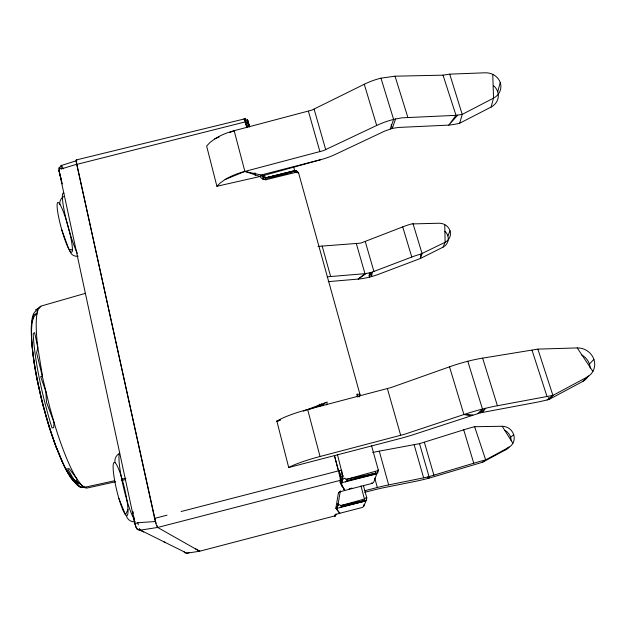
<?xml version="1.0" encoding="UTF-8"?>
<svg xmlns="http://www.w3.org/2000/svg" width="626" height="626" viewBox="0 0 626 626"><rect width="100%" height="100%" fill="white"/><g stroke="black" fill="none" stroke-linecap="round" stroke-linejoin="round"><path stroke-width="0.94" d="M364.676 492.286L380.342 488.382L415.86 481.253A27.442 2.7 -15.3 0 0 427.574 478.53L427.581 477.035L473.757 463.224A27.082 2.59 -15.5 0 1 485.682 459.899L508.766 447.379A11.581 10.955 39 0 0 513.735 434.734A11.581 10.955 39 0 0 502.216 426.275L474.618 426.705A26.863 3.38 -15.7 0 0 463.717 429.827L419.514 443.662L379.27 451.143A26.801 3.459 -15 0 0 372.713 452.488M427.574 478.53L428.998 478.154L429.045 476.668L419.514 443.662M249.383 126.796L247.38 119.762L247.966 121.131L246.12 119.636L244.203 119.511L244.132 118.752L245.595 118.643L76.38 159.92M337.398 454.382L342.899 476.308L342.954 475.557L342.602 478.655L340.552 480.267L157.65 527.46L140.396 530.12L138.291 529.932L137.172 529.189L136.045 527.554L134.934 523.837L59.001 170.671L59.486 167.604L61.481 165.467L76.841 160.592A8.099 0.884 74.5 0 0 76.27 162.377L155.553 521.513A6.988 0.853 76.7 0 0 156.124 523.352M318 246.511A25.486 8.107 -15.6 0 1 322.171 246.073L360.725 243.131L402.721 226.894A25.556 7.935 -17.4 0 1 411.595 223.944L439.217 223.224A10.822 10.055 16.1 0 1 450.039 230.861A10.822 10.055 16.1 0 1 445.125 242.27L420.742 254.117L420.351 258.515L379.512 273.945A26.065 7.59 -16.4 0 1 371.547 276.559L369.512 277.099A26.065 7.59 -16.4 0 1 358.197 279.079L328.204 281.653M334.456 516.301L335.411 515.707L334.753 515.55L334.456 516.301L335.513 515.707L335.419 514.736L334.965 514.862A5.157 0.446 -14.7 0 1 339.785 513.289L362.305 507.451L363.612 506.575L366.476 499.9L366.773 497.834L363.456 485.651M359.457 396.9L359.887 394.122L298.547 172.807L296.294 170.734L294.713 170.648L266.707 177.588L294.979 171.07L295.425 172.471L298.547 172.807L296.294 170.734L296.458 172.674M326.717 404.936L327.171 402.017L303.383 411.133M339.683 491.817L338.447 492.795L335.857 508.171L339.785 513.289L335.857 508.171L337.25 507.232L337.876 505.651L340.356 490.823M372.321 272.169L371.547 276.559L370.827 272.6L411.783 257.036A25.744 7.285 -17.1 0 1 420.742 254.117M61.551 180.937L59.001 170.671L59.423 168.433L61.458 168.895L76.841 164.215A6.479 0.704 74.5 0 1 76.662 161.438M363.612 506.575L364.121 504.282M183.95 551.709L184.983 552.883L186.884 553.204L199.608 551.24L335.513 515.707L335.919 514.189M491.105 107.062L493.538 98.133A15.047 13.576 3.4 0 0 500.26 82.577A15.047 13.576 3.4 0 0 485.04 72.796L449.718 74.15L443.02 75.159L395.037 76.192L380.976 78.164A35.925 15.595 -19 0 0 364.269 84.267L311.904 110.113L234.147 130.709A34.579 14.969 -14.8 0 0 214.702 138.941L210.023 142.446L206.635 146.054L216.901 186.274L260.048 176.501L320.551 159.732A36.754 15.141 -16.9 0 0 335.411 154.364L384.693 131.092L392.259 128.408L398.605 127.438L448.772 125.114A37.599 14.805 -20.4 0 0 459.68 123.22L491.105 107.062A14.781 13.373 3.5 0 0 493.562 85.723M497.709 91.709L500.244 82.546M366.586 498.492L366.773 497.834L365.42 497.952L364.465 499.055L340.716 505.62L339.597 504.587L337.876 505.651M459.68 123.22L462.223 114.401L449.718 74.15M368.98 275.26L369.512 277.099L370.827 272.6L364.974 273.679L330.653 276.528A25.682 7.449 -15.5 0 0 327.187 276.919M76.841 164.215L155.146 520.871A8.733 1.064 76.7 0 0 157.65 527.46L199.608 551.24L199.757 550.731M335.513 515.707L336.037 514.009M390.256 128.956L393.629 119.433L380.976 78.164M492.756 74.369L493.538 98.133L462.223 114.401L456.018 115.341L401.892 117.837L395.601 118.971L392.259 128.408L391.133 124.715M181.141 511.52L340.419 470.369L341.608 470.282L342.68 479.344L341.906 481.277L340.184 482.435L344.66 490.502L372.079 483.421L373.667 482.349L378.26 469.907L371.531 445.618M412.98 223.584L422.135 253.757L420.351 258.515L443.036 247.153L445.125 242.27L444.734 224.577M447.88 235.853L450.031 230.838M127.962 509.587L125.497 514.783L126.311 515.511A8.482 8.146 -53.9 0 0 135.286 521.724M278.766 420.727L276.88 421.212A37.044 6.636 -14.7 0 1 307.648 409.529L391.172 387.525L449.523 366.82A38.546 6.941 -16.3 0 1 467.802 361.257L470.94 360.482A38.546 6.941 -16.3 0 1 482.623 358.135L537.867 349.12L577.242 347.923A16.448 15.392 25.3 0 1 593.918 359.441A16.448 15.392 25.3 0 1 587.039 377.157L552.914 395.405L497.412 405.742A38.992 5.344 -15.9 0 0 485.635 408.277L482.466 409.068L480.259 412.863L416.047 433.795A39.54 5.634 -15.4 0 1 399.826 438.599L288.703 467.512L276.88 421.212L280.534 419.819M216.901 186.274L220.383 182.847L225.157 179.498L244.876 171.422L260.048 176.501L261.12 174.99L320.551 159.732M342.68 479.344L344.793 478.115L346.162 479.399L377.588 470.713L378.26 469.907L377.901 472.434L375.905 474.007L345.552 481.832A6.792 0.775 -14.8 0 1 340.841 482.623L340.184 482.435L340.231 478.029L341.413 476.464L339.777 475.924L334.472 455.728L338.486 470.775M482.474 412.338L485.635 408.277L480.259 412.863L535.034 402.581A40.44 5.509 -16.5 0 0 547.14 399.928L549.143 399.419L582.673 381.5A16.135 15.118 25.6 0 0 588.409 375.866M457.653 115.215L448.772 125.114L456.018 115.341L443.02 75.159M537.867 349.12L552.914 395.405L549.143 399.419L548.54 397.565M589.426 364.05L593.902 359.394M582.673 381.5L587.039 377.157M477.982 413.45L482.466 409.068L467.802 361.257M345.552 481.832L346.514 481.011L375.827 473.092L375.443 471.315M336.389 508.265A5.501 0.509 -14.8 0 0 340.231 507.553L340.998 506.911L364.778 500.479L360.983 485.893M322.687 405.742A6.847 6.722 7.6 0 1 323.783 404.075L325.317 402.8M510.62 437.277L513.727 434.71M366.476 499.9L364.856 501.183L340.231 507.553M428.998 478.154L482.521 462.254L505.714 449.781L508.766 447.379M547.14 399.928L552.914 395.405M482.521 462.254L485.682 459.899L474.618 426.705M366.093 273.554L358.197 279.079L364.974 273.679L356.382 243.788M37.544 312.664L33.71 315.019L31.543 323.399C30.752 342.039 33.342 360.764 36.903 379.121L42.404 403.363L49.157 427.222L56.575 448.654L56.395 447.613A86.724 16.01 75.8 0 1 33.945 361.132A86.724 16.01 75.8 0 1 36.895 314.463M39.587 307.749L35.619 310.113L41.026 306.63M225.157 179.498A34.939 13.827 -14.8 0 1 244.876 171.422L323.485 150.623L376.695 125.466A36.3 14.414 -18.5 0 1 393.629 119.433L395.601 118.971M214.702 138.941L219.123 137.071M229.726 132.579L234.147 130.709L244.876 171.422L261.12 174.99M276.88 421.212L280.487 419.889M308.446 409.678L323.783 404.075M482.466 409.068A38.992 5.344 -15.9 0 0 463.921 414.529L404.529 434.272L320.035 456.503A37.458 5.11 -14.7 0 0 288.703 467.512M155.553 521.513L137.798 522.718L134.934 523.837L136.687 528.579L143.69 532.006M59.11 169.231L58.836 167.745M85.433 293.336L41.785 305.871A93.877 16.73 75.8 0 0 37.826 347.704L36.605 352.728L49.72 407.103L54.032 422.386A93.877 16.73 75.8 0 0 77.014 479.117L80.934 484.422L84.369 487.372A93.877 16.73 75.8 0 0 87.257 487.99L115.654 481.762M349.151 488.836L351.976 488.077M154.763 518.351L167.009 515.182M189.553 552.515L186.884 553.204L140.396 530.12M365.06 490.635L377.345 487.505A27.02 2.653 -15 0 1 388.668 484.907L427.581 477.035M76.669 164.419L245.267 121.89L246.464 121.131L244.758 120.145L244.257 118.744M263.116 179.654L262.404 175.249L263.483 176.79L265.69 177.901L294.713 170.648L294.979 171.07L266.981 178.293L295.425 172.471L266.371 179.599A6.44 5.97 -6.7 0 1 260.048 176.501M340.998 506.911L364.856 501.183L364.778 500.479L340.716 505.62M346.514 481.011L375.905 474.007L375.827 473.092L346.162 479.399M114.605 480.729L84.369 487.372C78.626 488.624 75.464 482.443 71.818 479.281A90.238 16.581 75.8 0 1 37.45 380.029A90.238 16.581 75.8 0 1 37.787 310.872M122.164 479.07L125.943 478.233M121.334 480.518L125.122 479.688M86.145 487.333L84.369 487.372L76.505 481.331L77.014 479.117L69.322 468.749L67.561 468.584L74.721 481.073L80.05 486.981L84.377 487.005M449.523 366.82L463.921 414.529L472.833 414.952M463.921 414.529L470.995 415.547M244.758 120.145L245.267 121.89L248.381 123.064M72.389 250.009L68.868 249.203L61.833 230.055M77.045 482.31L78.892 482.732C65.558 476.394 62.459 459.774 56.395 447.613C61.817 461.292 67.209 475.611 78.234 485.815L73.117 480.369L80.05 486.981M76.951 482.356L80.269 483.413M163.824 541.858L165.569 542.711M195.437 548.728L199.608 551.24M339.175 473.428L340.99 474.625L339.777 475.924L340.231 478.029M577.242 347.923L592.877 371.429M65.088 467.332L72.851 479.305L76.122 482.098L76.881 484.133M502.216 426.275L512.89 443.325M69.83 250.838L68.868 249.203A25.807 3.513 74.6 0 1 57.13 206.799A25.807 3.513 74.6 0 1 67.545 224.382A25.807 3.513 74.6 0 1 69.83 250.838A7.833 7.246 -24.9 0 0 78.148 256.23M63.406 168.864L61.481 165.467A6.479 0.798 74.3 0 0 61.458 168.895M371.711 482.763L372.079 483.421M340.841 482.623L344.66 490.502A6.268 0.657 -14.8 0 0 338.447 492.795M139.457 528.485L139.981 529.612M118.83 498.312L125.497 514.783A27.348 4.038 76.6 0 1 113.353 471.37A27.348 4.038 76.6 0 1 122.14 479.242A27.348 4.038 76.6 0 1 126.311 515.511M532.061 350.317L547.069 396.688M344.018 488.726L344.457 490.095M395.037 76.192L407.808 117.305M482.623 358.135L497.412 405.742M364.269 84.267L376.695 125.466M402.721 226.894L411.783 257.036M463.717 429.827L473.757 463.224M246.934 127.477L245.267 121.89L246.738 127.391M157.103 525.59L157.65 527.46M424.358 442.277L433.935 475.298M365.326 241.777L373.972 271.614M414.162 444.851L423.661 477.912M314.119 109.206L325.731 149.731M357.172 394.02L357.978 396.837M308.407 111.225L319.941 151.727M387.384 388.605L400.695 435.344M322.171 246.073L330.653 276.528M379.27 451.143L388.668 484.907M374.755 478.092L377.345 487.505M264.516 175.21L265.768 179.873M247.528 120.043L249.297 126.593M319.643 404.263L320.144 406.149M340.121 480.572L341.639 486.222M293.563 166.469L295.049 172.04M248.084 121.765L249.336 126.452M321.302 403.786L321.811 405.671M339.229 470.791L342.508 483.061M248.107 121.233L249.586 126.82M337.07 506.567L337.563 508.429L337.132 506.536M307.648 409.529L320.035 456.503M319.197 404.435L319.683 406.321M59.001 170.671L62.326 183.919M264.149 179.552L263.483 176.79L263.609 179.513M357.446 396.9L356.859 394.443L359.887 394.122L360.036 395.828M137.798 522.718L138.307 524.862M265.69 177.901L266.128 179.732M132.681 511.332L133.033 513.257M133.377 515.182L134.934 523.837L133.424 515.315M132.751 511.528L133.088 513.422M247.614 120.74L248.076 123.565M246.91 122.759L247.638 127.36M254.946 172.831L255.361 175.687M369.332 272.975L369.512 277.099M508.993 446.987A11.425 10.822 39.2 0 1 505.714 449.781M505.018 430.43A11.425 10.822 39.2 0 1 511.121 440.195M444.945 231.284A10.689 9.938 16.2 0 1 443.036 247.153M581.304 354.699A16.135 15.118 25.6 0 1 590.201 368.08M77.405 253.327A33.624 4.343 74.6 0 1 65.221 215.454A33.624 4.343 74.6 0 1 63.907 193.207M133.933 518.844A35.635 4.985 76.6 0 1 122.446 482.709A35.635 4.985 76.6 0 1 119.722 452.762M59.939 204.452A7.731 7.082 -22.8 0 1 63.696 196.58M115.035 462.661A8.326 7.981 -45.1 0 1 118.94 453.748M54.032 422.386L53.672 427.707L52.005 427.887A92.844 16.847 75.8 0 1 33.162 333.572L34.633 332.594L37.826 347.704L42.49 376.093L40.659 376.641L45.831 391.508L46.52 402.377L54.032 422.386M338.236 505.565L337.735 503.68L338.236 505.565"/></g></svg>
